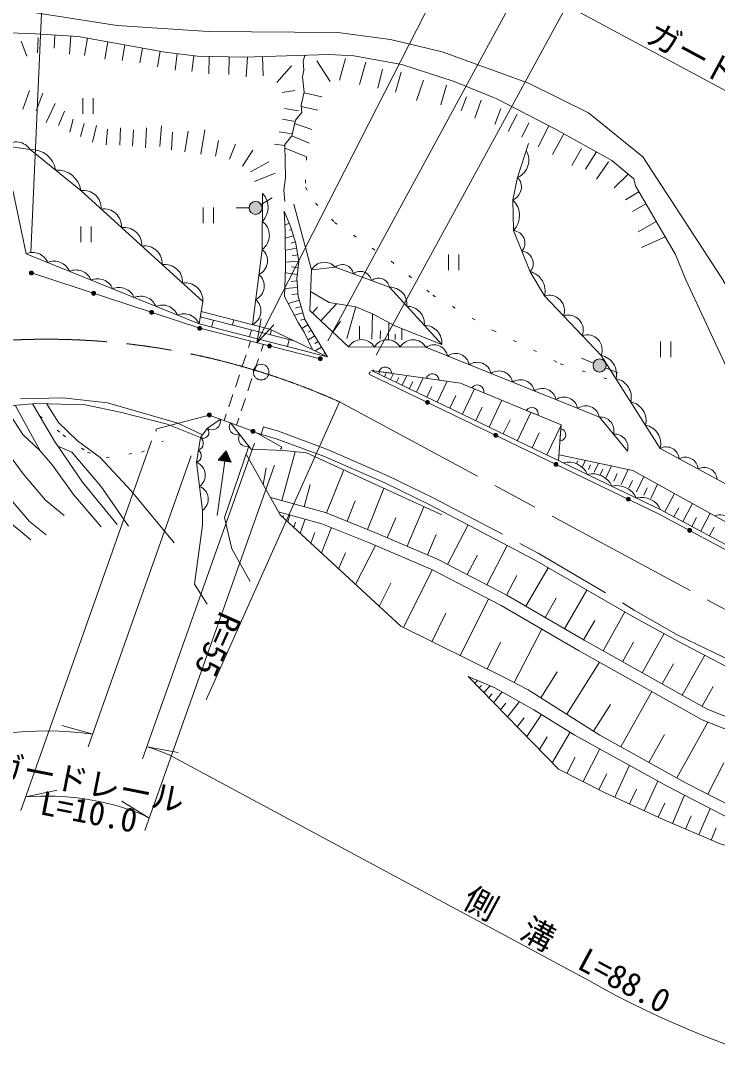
# Model space of a CAD drawing. Units: millimetres, scale not verified. Extents: x 40000 to 680000, y 20000 to 380000.
# Drawn here: x 451048 to 504418, y 239162 to 318859 of the extents above; entities that cross this region are included whole.
import ezdxf
from ezdxf.enums import TextEntityAlignment as Align

# ---------------------------------------------------------------- set-up
doc = ezdxf.new("R2010")
doc.units = ezdxf.units.MM
doc.header["$LTSCALE"] = 1000
for name, pattern in [('CHAIN', [18.5, 12, -1.5, 3.5, -1.5]), ('DASHED', [7.5, 6, -1.5]), ('DOTTED', [1.75, 0.25, -1.5])]:
    doc.linetypes.add(name, pattern=pattern)
for name, color, linetype, lineweight in [('M-BGD', 7, 'Continuous', 13), ('M-BMK', 2, 'CHAIN', 13), ('M-BMK-SRVR', 3, 'Continuous', 13), ('M-STR-HTXT', 7, 'Continuous', 13)]:
    doc.layers.add(name, color=color, linetype=linetype, lineweight=lineweight)
doc.styles.add('ＭＳ ゴシック', font='')
doc.styles.get('ＭＳ ゴシック').set_extended_font_data('MS Gothic')

msp = doc.modelspace()

# ---------------------------------------------------------------- hatches: boundary and pattern name
at = {"layer": 'M-BGD'}
for points in [[(468542, 304522, -1), (469542, 304522, -0.41421), (469042, 304022, -0.41421)], [(451714, 299543, -0.41421), (451864, 299693, -0.41421), (452014, 299543, -1)], [(456484, 297976, -0.41421), (456634, 298126, -0.41421), (456784, 297976, -1)], [(460918, 296519, -0.41421), (461068, 296669, -0.41421), (461218, 296519, -1)], [(464616, 295304, -0.41421), (464766, 295454, -0.41421), (464916, 295304, -1)], [(469960, 293958, -0.41421), (470110, 294108, -0.41421), (470260, 293958, -1)], [(473853, 292977, -0.41421), (474003, 293127, -0.41421), (474153, 292977, -1)], [(494935, 292641, -1), (495865, 292272, -1)], [(482065, 289629, -0.41421), (482215, 289779, -0.41421), (482365, 289629, -1)], [(465345, 288656, -0.41421), (465495, 288806, -0.41421), (465645, 288656, -1)], [(468687, 287414, -0.41421), (468837, 287564, -0.41421), (468987, 287414, -1)], [(487295, 287110, -0.41421), (487445, 287260, -0.41421), (487595, 287110, -1)], [(467174, 285054), (466791, 285916), (466184, 285194)], [(491912, 284886, -0.41421), (492062, 285036, -0.41421), (492212, 284886, -1)], [(497456, 282215, -0.41421), (497606, 282365, -0.41421), (497756, 282215, -1)], [(502155, 279822, -0.41421), (502305, 279972, -0.41421), (502455, 279822, -1)]]:
    msp.add_hatch(color=256, dxfattribs=at).paths.add_polyline_path(points)

# ---------------------------------------------------------------- linework, layer by layer
for p, q in [((451087, 317308), (451499, 316143)), ((452374, 317575), (452337, 316398)), ((453600, 316762), (453667, 317763)), ((454790, 316301), (454883, 317682)), ((455920, 316204), (456153, 317517)), ((457482, 315912), (457718, 317239)), ((458809, 315828), (459019, 317008)), ((460181, 315643), (460381, 316767)), ((461517, 315333), (461729, 316527)), ((462872, 315071), (463032, 316344)), ((464167, 314987), (464317, 316183)), ((465453, 314793), (465479, 316131)), ((466980, 314746), (467006, 316101)), ((468325, 314555), (468410, 316087)), ((469614, 314650), (469566, 316124)), ((474757, 314203), (473739, 315799)), ((475485, 314302), (475944, 315969)), ((477005, 313991), (477492, 315686)), ((470672, 314133), (471793, 315412)), ((478418, 313688), (478771, 315150)), ((479760, 313400), (480198, 314933)), ((481384, 312742), (481922, 314306)), ((451710, 313530), (451212, 312086)), ((452741, 313305), (452236, 311974)), ((471074, 313372), (472047, 313520)), ((474131, 313024), (472755, 313353)), ((483248, 312424), (483666, 313928)), ((453674, 312534), (452994, 311077)), ((455793, 312924), (455793, 311724)), ((456593, 312924), (456593, 311724)), ((484805, 311956), (485214, 313031)), ((485842, 311408), (486330, 312772)), ((454398, 311937), (453935, 310830)), ((471265, 312153), (472333, 311975)), ((473817, 312001), (472540, 312306)), ((487377, 310911), (487842, 312144)), ((488396, 310375), (489076, 311715)), ((455057, 311320), (454819, 310318)), ((455899, 310991), (455611, 309989)), ((456848, 310834), (456553, 309573)), ((471102, 311325), (472068, 311135)), ((473354, 310531), (472033, 310982)), ((489433, 309946), (489987, 311036)), ((490703, 309214), (491526, 310817)), ((457689, 310561), (457591, 309348)), ((458685, 310666), (458643, 309320)), ((459676, 310498), (459620, 309264)), ((460679, 310666), (460602, 309117)), ((461838, 310806), (461712, 309229)), ((462666, 310322), (462603, 308977)), ((463886, 310393), (463620, 308816)), ((465151, 310505), (464849, 308633)), ((470852, 310364), (471857, 310206)), ((473150, 309487), (471821, 310049)), ((491793, 308624), (492671, 310201)), ((466210, 309699), (465971, 308486)), ((467514, 309397), (467030, 308255)), ((470502, 309412), (471292, 309315)), ((468828, 308962), (468029, 307735)), ((472940, 308427), (471297, 309090)), ((493284, 307769), (494029, 309086)), ((494337, 307493), (495168, 308811)), ((470063, 308058), (468653, 307280)), ((495163, 306740), (496080, 308056)), ((470535, 307200), (468950, 306548)), ((496529, 306076), (497601, 307112)), ((469470, 304782), (470325, 305300)), ((497388, 305142), (498422, 305747)), ((465023, 304545), (465023, 303345)), ((465823, 304545), (465823, 303345)), ((468542, 304522), (467542, 304522)), ((497933, 304239), (498955, 304837)), ((455649, 303112), (455649, 301912)), ((456449, 303112), (456449, 301912)), ((471618, 303346), (471287, 303205)), ((471794, 302878), (471622, 302826)), ((498366, 302692), (499740, 303495)), ((471938, 302399), (471313, 302211)), ((498628, 301498), (500439, 302300)), ((472181, 301431), (471329, 301286)), ((472082, 301921), (471770, 301827)), ((472265, 300938), (471839, 300866)), ((483825, 300957), (483825, 299757)), ((484625, 300957), (484625, 299757)), ((472350, 300445), (471343, 300382)), ((472302, 299939), (471795, 300004)), ((472238, 299433), (471330, 299548)), ((472214, 298936), (471758, 298897)), ((472257, 298438), (471291, 298354)), ((472402, 297452), (471543, 297213)), ((472300, 297940), (471817, 297898)), ((472670, 296489), (472014, 296307)), ((472536, 296971), (472106, 296851)), ((473391, 296495), (473789, 296917)), ((474035, 295888), (475250, 297177)), ((476027, 294511), (476712, 296942)), ((465674, 295398), (465811, 295930)), ((467264, 295558), (467364, 295950)), ((472804, 296007), (472476, 295916)), ((474958, 295019), (475559, 295860)), ((477962, 294475), (477997, 296410)), ((479240, 294452), (479263, 295729)), ((468580, 294652), (468717, 295185)), ((470170, 294813), (470263, 295176)), ((473051, 295574), (472580, 295291)), ((473310, 295147), (473075, 295003)), ((476994, 294493), (477012, 295460)), ((478601, 294463), (478612, 295102)), ((480239, 294433), (480255, 295268)), ((468504, 293838), (468664, 294322)), ((471486, 293907), (471623, 294440)), ((473571, 294720), (473047, 294400)), ((473832, 294293), (473570, 294133)), ((479739, 294442), (479747, 294860)), ((500077, 294296), (500077, 293096)), ((500877, 294296), (500877, 293096)), ((469459, 293542), (469637, 294077)), ((474093, 293867), (473610, 293572)), ((474353, 293440), (474265, 293386)), ((467999, 292320), (468314, 293269)), ((468954, 292023), (469269, 292972)), ((494935, 292641), (494006, 293009)), ((467494, 290802), (467809, 291751)), ((478030, 292034), (478072, 292121)), ((478481, 291817), (478565, 291991)), ((478498, 292001), (479479, 291860)), ((478931, 291600), (479042, 291830)), ((479382, 291383), (479603, 291842)), ((480283, 290949), (480641, 291693)), ((495865, 292272), (496794, 291903)), ((468449, 290505), (468764, 291454)), ((479832, 291166), (480012, 291538)), ((480827, 290686), (481090, 291231)), ((481372, 290424), (481897, 291513)), ((482120, 291481), (483101, 291340)), ((482965, 289657), (483732, 291250)), ((466989, 289284), (467304, 290233)), ((482168, 290040), (482552, 290837)), ((483929, 289192), (484394, 290156)), ((484893, 288727), (485823, 290656)), ((485626, 290738), (486541, 290358)), ((467944, 288987), (468259, 289936)), ((486937, 287743), (487921, 289786)), ((466639, 288231), (466799, 288714)), ((485915, 288235), (486407, 289257)), ((489102, 286700), (490145, 288865)), ((489781, 289016), (490696, 288637)), ((467576, 287882), (467754, 288418)), ((488019, 287222), (488541, 288304)), ((491365, 285610), (492456, 287873)), ((490234, 286155), (490779, 287287)), ((492439, 287635), (492370, 286647)), ((466791, 285916), (466184, 285194)), ((466791, 285916), (467174, 285054)), ((471051, 282101), (472074, 285849)), ((466679, 285124), (466094, 280965)), ((466184, 285194), (467174, 285054)), ((469621, 283339), (469850, 284623)), ((493637, 284921), (493748, 285161)), ((494090, 284710), (494313, 285190)), ((494543, 284499), (494703, 284843)), ((494996, 284288), (495316, 284976)), ((495450, 284078), (495658, 284525)), ((495903, 283867), (496320, 284762)), ((474476, 281158), (475797, 284456)), ((496484, 283596), (496755, 284177)), ((497065, 283326), (497606, 284488)), ((498239, 282780), (498786, 283953)), ((472765, 281634), (473232, 283347)), ((477620, 279898), (478881, 283042)), ((497652, 283053), (497926, 283640)), ((498788, 282524), (499043, 283073)), ((499336, 282269), (499846, 283366)), ((500404, 281238), (501156, 282640)), ((476048, 280528), (476678, 282100)), ((480648, 278617), (481942, 281639)), ((501096, 280867), (501466, 281559)), ((501787, 280497), (502528, 281880)), ((471141, 280817), (471193, 280975)), ((471508, 280478), (471675, 280998)), ((472448, 279610), (472847, 280678)), ((479137, 279264), (479784, 280775)), ((502469, 280132), (502834, 280814)), ((503151, 279767), (503881, 281130)), ((471978, 280044), (472091, 280452)), ((474091, 278093), (474864, 280033)), ((483752, 277216), (485327, 280238)), ((503823, 279406), (504183, 280079)), ((473269, 278851), (473586, 279661)), ((482214, 277946), (482885, 279512)), ((476705, 275678), (478234, 278671)), ((486761, 275649), (488328, 278657)), ((475398, 276885), (475943, 278109)), ((485257, 276433), (486040, 277937)), ((480381, 272372), (482577, 276812)), ((489749, 274006), (491460, 276957)), ((478524, 273997), (479407, 275777)), ((488273, 274861), (489061, 276373)), ((492709, 272289), (494426, 275250)), ((484731, 270220), (486883, 274570)), ((491229, 273148), (492088, 274628)), ((482556, 271296), (483632, 273471)), ((495671, 270599), (497339, 273574)), ((494184, 271434), (495040, 272909)), ((488855, 268164), (490972, 272257)), ((498666, 268920), (500346, 271915)), ((486797, 269199), (487818, 271264)), ((497168, 269759), (498008, 271257)), ((501738, 267197), (503460, 270268)), ((492886, 265741), (495399, 269720)), ((500202, 268058), (501063, 269594)), ((490896, 266997), (492153, 268987)), ((485484, 268471), (485508, 268508)), ((485833, 268114), (486047, 268323)), ((486183, 267756), (486342, 267950)), ((486532, 267399), (487010, 267918)), ((503254, 266347), (504104, 267863)), ((486909, 267013), (487179, 267311)), ((487287, 266626), (487934, 267451)), ((497039, 263239), (499397, 267478)), ((487822, 266079), (488207, 266580)), ((488357, 265531), (489263, 266707)), ((494936, 264446), (496231, 266496)), ((489090, 264782), (489618, 265476)), ((489822, 264032), (490958, 265723)), ((501316, 260860), (503695, 265137)), ((490802, 263030), (491384, 264001)), ((491782, 262027), (493147, 264364)), ((499178, 262050), (500367, 264188)), ((494154, 260578), (495421, 263084)), ((492901, 261211), (493534, 262464)), ((496562, 259396), (497685, 261833)), ((503710, 259609), (504935, 262017)), ((495351, 259973), (495957, 261170)), ((498833, 258350), (499879, 260620)), ((497698, 258873), (498221, 260008)), ((500980, 257383), (501912, 259545)), ((499902, 257857), (500395, 258926)), ((502999, 256512), (503871, 258532)), ((501990, 256948), (502425, 257957)), ((503943, 256105), (504351, 257049))]:
    msp.add_line(p, q, dxfattribs=at)
for points in [[(435407, 317114), (440581, 318372), (447992, 319721), (450871, 319686), (454354, 319126), (458433, 318496), (465405, 318028), (475334, 317974), (479372, 317434), (483332, 316473), (489962, 314091), (494567, 311802), (498712, 308442), (504766, 299132), (511101, 288301)], [(447142, 318023), (451767, 317891), (455434, 317645), (462108, 316460), (464590, 316148), (468140, 316078), (474686, 316289), (476571, 316166), (480253, 315509), (484271, 314217), (487521, 312875), (492018, 310564), (496344, 308156), (498041, 306746), (498148, 306216), (501231, 300946), (502016, 299022), (505326, 291884), (514366, 277661), (530307, 272433), (538143, 273698), (547445, 277299)], [(471274, 305010), (471208, 305886), (471342, 306822), (471291, 309380), (471821, 310049), (472092, 311242), (472598, 311846), (472528, 312404), (472763, 313388), (472641, 314559), (472740, 315082), (472685, 315747), (472808, 316228)], [(437412, 313723), (438939, 312966), (442194, 311768), (444673, 311137), (446426, 310434), (447999, 309548), (449153, 308147), (449783, 307191), (450471, 305763), (451459, 301017), (464713, 295644), (474548, 293122), (473228, 295281), (472815, 295966), (472315, 297763), (472198, 299119), (472359, 300391), (472118, 301802), (471739, 303061), (471228, 304266)], [(447999, 309548), (451756, 308992), (455650, 305857), (465005, 297353), (464713, 295644)], [(489958, 309449), (489123, 306864), (488751, 305150), (488817, 302792), (490088, 299638), (491183, 297783), (495529, 293220), (500050, 286102), (507329, 282165), (512324, 279507), (512320, 280879)], [(469581, 305638), (469550, 301346), (468804, 295582)], [(471978, 304814), (473324, 299773), (473197, 296678), (476173, 293874), (482096, 293846), (495385, 288506), (497546, 285902)], [(473401, 293672), (472758, 294996), (472305, 295747), (471270, 297737), (471343, 299943), (471343, 300783), (471314, 301836), (471311, 302779), (471228, 304266)], [(473324, 299773), (475147, 299998), (479309, 298449), (483308, 294052), (479717, 295482), (478063, 296383), (476712, 296942), (474671, 297270), (473256, 298116)], [(451864, 299543), (464766, 295304), (474003, 292977)], [(464874, 296588), (470121, 295245), (474548, 293122)], [(464808, 296199), (464885, 296168), (472002, 294343)], [(477777, 291767), (499927, 281097), (506689, 277474), (516720, 271831), (522624, 269608), (526197, 268715), (528096, 268493), (531136, 268340), (533812, 268465), (539491, 269377), (543071, 270192), (548286, 271983), (550174, 272899)], [(477929, 292083), (500086, 281409), (506858, 277781), (516869, 272149), (522729, 269943), (526260, 269060), (528125, 268842), (531137, 268690), (533775, 268813), (539424, 269721), (542941, 270643), (548152, 272308), (550022, 273214)], [(477929, 292083), (484739, 291105), (492458, 287906), (492266, 285176)], [(417861, 280539), (418089, 280124), (419303, 280350), (426965, 283188), (431571, 285207), (434931, 286273), (439313, 287537), (443471, 288443), (446907, 289077), (452235, 289556), (455969, 289435), (458659, 288880), (462264, 287959), (464826, 286940)], [(449792, 289337), (451201, 287180), (452538, 285906)], [(450605, 289410), (452538, 285906), (453488, 284829), (455076, 282571), (457197, 280086)], [(451942, 289530), (453625, 286661), (455788, 283519), (458440, 280269)], [(453026, 289531), (453944, 288078), (455405, 286678), (457140, 285407), (459511, 282845), (462801, 278875)], [(461469, 287612), (465495, 288656), (468978, 287362), (471017, 286233)], [(464826, 286940), (465330, 287630), (466346, 288340)], [(467107, 288057), (468708, 286056), (471175, 285941), (472954, 285760), (483310, 281011)], [(448557, 287012), (449234, 286842), (451239, 284158), (452946, 282128), (454372, 280959)], [(465342, 274170), (464352, 275696), (464965, 280213), (464982, 281369), (464523, 285026), (464826, 286940)], [(469095, 287297), (470616, 286842), (474335, 285473), (478934, 283457), (482388, 281786), (490410, 277561), (498078, 273148), (501400, 271342), (506826, 268515), (513450, 265470), (519627, 263153), (523162, 262243), (526398, 261674), (530844, 261397), (534044, 261458), (537486, 261802), (542068, 262575), (544495, 263120), (548441, 264395), (553957, 266801)], [(453887, 286281), (454969, 285824), (457173, 283202), (459298, 280148)], [(468526, 286284), (466666, 280823), (467227, 278414), (468635, 275914)], [(468314, 285662), (470931, 281011), (480173, 272475), (488105, 268552), (489925, 267610), (495432, 264132), (502034, 260461), (512115, 255334), (522025, 256502), (530926, 257623), (534150, 256992), (537494, 256749), (540966, 256990), (543647, 257180), (545990, 257758), (548729, 259076), (553435, 261673), (555994, 263516)], [(492298, 285619), (497955, 284414), (517231, 273733), (518357, 273830), (526711, 270866), (528327, 270509), (530413, 270377), (532831, 270530), (536400, 271206), (538866, 271947), (543887, 273619), (548597, 275442)], [(448134, 285225), (448920, 284467), (449407, 283655), (449677, 283058), (450378, 282050), (451728, 280508), (452991, 279473)], [(447827, 283929), (449201, 281768), (450013, 280618), (451815, 279095)], [(470184, 282338), (474410, 281185), (478180, 279674), (482988, 277615), (488294, 274850), (494231, 271407), (503656, 266121), (508783, 264084), (516668, 260937), (520104, 259799), (522814, 259230), (524704, 258987), (528145, 258666), (529064, 258733), (531684, 260071), (543272, 261120), (545309, 261537), (548095, 260894)], [(470805, 281236), (474123, 280330), (477835, 278842), (482602, 276801), (487860, 274062), (493785, 270625), (503268, 265307), (508450, 263248), (516359, 260091), (519869, 258928), (522664, 258341), (524589, 258094), (529570, 257453)]]:
    msp.add_lwpolyline(points, dxfattribs=at)
at = {"layer": 'M-BGD', "linetype": 'DOTTED'}
for points in [[(472940, 308427), (472858, 306106), (473622, 304889), (475098, 303421), (479433, 300437), (482626, 297853), (487243, 295134), (490339, 293639), (492393, 292576), (496850, 291140)], [(452481, 288611), (454280, 287147), (456160, 285805), (457585, 285403), (460301, 285815), (461964, 286660)]]:
    msp.add_lwpolyline(points, dxfattribs=at)
at = {"layer": 'M-BGD', "linetype": 'DASHED'}
for points in [[(451036, 289900), (454259, 289974), (457699, 289597), (463078, 288029), (464977, 287147)], [(469479, 287182), (469651, 287757), (470806, 287412), (474559, 286030), (479185, 284002), (482659, 282321), (490699, 278087), (498065, 273721), (501405, 271808), (507090, 269054), (513468, 265824), (519257, 263622), (522548, 262750), (525818, 262100), (529812, 261761), (533373, 261750), (536771, 261959), (541293, 262708), (544115, 263390), (548181, 264644), (553735, 267158)]]:
    msp.add_lwpolyline(points, dxfattribs=at)
at = {"layer": 'M-BGD'}
msp.add_lwpolyline([(512033, 254308), (500538, 260256), (493500, 264145), (490373, 266086), (487370, 267767), (485338, 268621), (492265, 261533), (495780, 259756), (500215, 257713), (504644, 255803), (508482, 254696)], close=True, dxfattribs=at)
for centre, radius in [((469042, 304522), 500), ((451864, 299543), 150), ((456634, 297976), 150), ((461068, 296519), 150), ((464766, 295304), 150), ((470110, 293958), 150), ((474003, 292977), 150), ((495400, 292456), 500), ((482215, 289629), 150), ((465495, 288656), 150), ((468837, 287414), 150), ((487445, 287110), 150), ((492062, 284886), 150), ((497606, 282215), 150), ((502305, 279822), 150)]:
    msp.add_circle(centre, radius, dxfattribs=at)
for centre, radius, start, end in [((450700, 308341), 1241, 31.64419, 131.5355), ((451888, 307163), 1834, 8.20218, 94.11787), ((488542, 308185), 1443, 293.75159, 30.45811), ((453835, 305595), 1834, 8.20218, 94.11787), ((488348, 306135), 1064, 292.24574, 43.24699), ((455843, 304503), 1368, 357.34681, 98.10935), ((468438, 304573), 1562, 316.21797, 42.95704), ((457402, 303085), 1368, 357.34681, 98.10935), ((487598, 303938), 1673, 316.77628, 46.425), ((458961, 301668), 1368, 357.34681, 98.10935), ((468773, 302425), 1329, 305.77421, 53.40078), ((488723, 301838), 959, 319.53177, 84.38126), ((460521, 300251), 1368, 357.34681, 98.10935), ((468792, 300467), 1160, 296.03772, 49.21601), ((451952, 299854), 1263, 22.88821, 112.98131), ((489359, 300261), 959, 319.53177, 84.38126), ((453609, 299182), 1263, 22.88821, 112.98131), ((455266, 298511), 1263, 22.88821, 112.98131), ((462080, 298833), 1368, 357.34681, 98.10935), ((474317, 299232), 1130, 42.68094, 151.41677), ((475683, 299317), 867, 10.95153, 128.20071), ((477071, 298800), 867, 10.95153, 128.20071), ((456922, 297839), 1263, 22.88821, 112.98131), ((468544, 298546), 1160, 296.03772, 49.21601), ((478458, 298284), 867, 10.95153, 128.20071), ((489718, 298169), 1515, 345.22923, 75.84287), ((458579, 297168), 1263, 22.88821, 112.98131), ((463639, 297416), 1368, 357.34681, 98.10935), ((479330, 297134), 1315, 353.64667, 90.93588), ((460236, 296496), 1263, 22.88821, 112.98131), ((468295, 296624), 1160, 296.03772, 49.21601), ((491548, 296680), 1162, 338.89728, 108.32493), ((461892, 295825), 1263, 22.88821, 112.98131), ((480653, 295662), 1327, 353.88249, 90.70006), ((463549, 295153), 1263, 22.88821, 112.98131), ((492997, 295159), 1162, 338.89728, 108.32493), ((481989, 294193), 1327, 353.88249, 90.70006), ((477157, 293304), 1138, 29.53578, 149.91634), ((479132, 293294), 1138, 29.53578, 149.91634), ((481106, 293285), 1138, 29.53578, 149.91634), ((494446, 293639), 1162, 338.89728, 108.32493), ((482708, 292968), 1070, 11.32765, 124.89501), ((484369, 292301), 1070, 11.32765, 124.89501), ((486030, 291633), 1070, 11.32765, 124.89501), ((495259, 291800), 1446, 345.60626, 79.23541), ((477865, 291843), 116, 101.39064, 220.42026), ((478975, 291834), 505, 3.00145, 160.65964), ((482597, 291314), 505, 3.00145, 160.65964), ((487691, 290966), 1070, 11.32765, 124.89501), ((486046, 290458), 505, 348.66365, 146.32184), ((489353, 290299), 1070, 11.32765, 124.89501), ((496389, 290021), 1446, 345.60626, 79.23541), ((491014, 289631), 1070, 11.32765, 124.89501), ((492675, 288964), 1070, 11.32765, 124.89501), ((494336, 288296), 1070, 11.32765, 124.89501), ((497520, 288241), 1446, 345.60626, 79.23541), ((490201, 288736), 505, 348.66365, 146.32184), ((495463, 287472), 1038, 345.08774, 94.28877), ((465689, 288197), 671, 237.66338, 12.23207), ((467629, 287747), 606, 149.27633, 288.04261), ((498650, 286462), 1446, 345.60626, 79.23541), ((461519, 287507), 116, 115.25925, 234.28887), ((464486, 286503), 553, 289.91588, 52.09038), ((465036, 287316), 431, 240.77456, 46.86951), ((468338, 286860), 606, 149.27633, 288.04261), ((492307, 287148), 505, 277.15108, 74.80928), ((496543, 286169), 1038, 345.08774, 94.28877), ((470919, 286170), 116, 273.66984, 32.69947), ((500515, 285223), 995, 5.30726, 117.86836), ((464334, 285546), 553, 289.91588, 52.09038), ((501971, 284435), 995, 5.30726, 117.86836), ((464129, 284048), 1054, 306.23474, 68.09492), ((493008, 283430), 1624, 24.6491, 103.90613), ((503427, 283648), 995, 5.30726, 117.86836), ((494874, 282530), 1624, 24.6491, 103.90613), ((464359, 282220), 1054, 306.23474, 68.09492), ((496741, 281631), 1624, 24.6491, 103.90613), ((498608, 280732), 1624, 24.6491, 103.90613), ((504690, 279374), 1635, 15.38937, 106.62944)]:
    msp.add_arc(centre, radius, start, end, dxfattribs=at)
at = {"layer": 'M-BMK'}
msp.add_line((475478, 289667), (509276, 271486), dxfattribs=at)
msp.add_arc((453008, 239467), 55000, 65.88663, 113.45748, dxfattribs=at)
at = {"layer": 'M-BMK-SRVR'}
msp.add_circle((469469, 291946), 600, dxfattribs=at)
at = {"layer": 'M-STR-HTXT'}
for p, q in [((469138, 294203), (487904, 330934)), ((451822, 301110), (453132, 330467)), ((474572, 294356), (489939, 322636)), ((478290, 293248), (493370, 320921)), ((492891, 320043), (526430, 301994)), ((469138, 294203), (469476, 296051)), ((469138, 294203), (470438, 295560)), ((475478, 289667), (465264, 266849)), ((461068, 286682), (451061, 258367)), ((468955, 286509), (460364, 262312)), ((464115, 285536), (456221, 263251)), ((470488, 284807), (460545, 256822)), ((456561, 264213), (454195, 264865)), ((460698, 263255), (463113, 262812)), ((462413, 262630), (494572, 245336)), ((451428, 259404), (453829, 259915)), ((460884, 257776), (458801, 259075)), ((460296, 258092), (460884, 257776))]:
    msp.add_line(p, q, dxfattribs=at)
for centre, radius, start, end in [((453008, 239467), 25000, 81.82857, 113.45748), ((453008, 239467), 25000, 67.90079, 72.08481), ((453008, 239467), 20000, 68.62997, 94.53108), ((531331, 310710), 75000, 240.65116, 298.81548)]:
    msp.add_arc(centre, radius, start, end, dxfattribs=at)

# ---------------------------------------------------------------- texts
at = {"layer": 'M-STR-HTXT', "style": 'ＭＳ ゴシック'}
for s, rotation, p in [('ガードレール\u3000L=77.0', 331.713, (509587, 310882)), ('ガードレール', 348.871, (455906, 259099)), ('側\u3000溝\u3000L=88.0', 331.73, (492220, 246425))]:
    msp.add_text(s, height=1833, rotation=rotation, dxfattribs=at).set_placement(p, align=Align.BOTTOM_CENTER)
msp.add_text('R=55', height=1833, rotation=245.887, dxfattribs=at).set_placement((468007, 272977), align=Align.TOP_LEFT)
msp.add_text('L=10.0', height=1833, rotation=348.871, dxfattribs=at).set_placement((456451, 259168), align=Align.TOP_CENTER)

doc.saveas('drawing.dxf')
